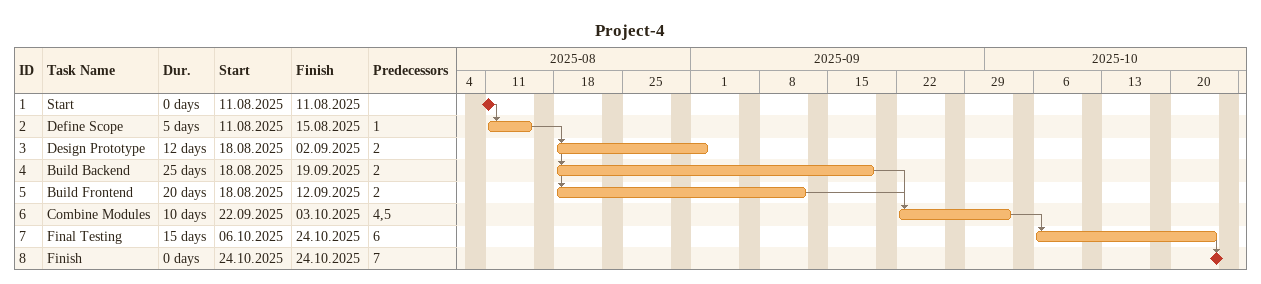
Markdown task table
Project-4

| ID | Task | Duration | Start | Finish | Predecessors |
|---|---|---|---|---|---|
| 1 | Start | 0d | 2025-08-11 | 2025-08-11 |  |
| 2 | Define Scope | 5d | 2025-08-11 | 2025-08-15 | 1 |
| 3 | Design Prototype | 12d | 2025-08-18 | 2025-09-02 | 2 |
| 4 | Build Backend | 25d | 2025-08-18 | 2025-09-19 | 2 |
| 5 | Build Frontend | 20d | 2025-08-18 | 2025-09-12 | 2 |
| 6 | Combine Modules | 10d | 2025-09-22 | 2025-10-03 | 4, 5 |
| 7 | Final Testing | 15d | 2025-10-06 | 2025-10-24 | 6 |
| 8 | Finish | 0d | 2025-10-24 | 2025-10-24 | 7 |
